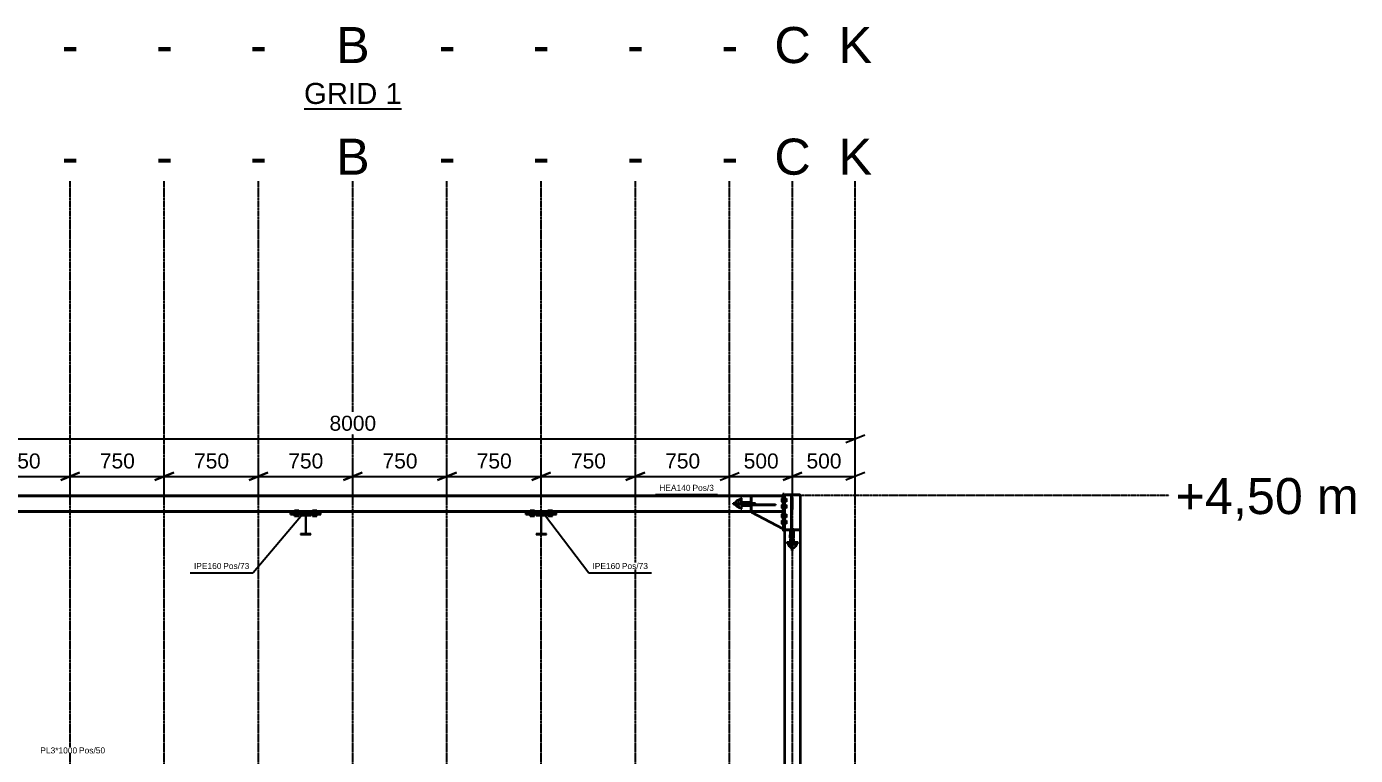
# Model space of a CAD drawing. Header units: millimetres. Extents: x -57554 to 16546, y 2142 to 98430.
# Drawn here: x -48266 to -37689, y 69517 to 75315 of the extents above; entities that cross this region are included whole.
import ezdxf

# ---------------------------------------------------------------- set-up
doc = ezdxf.new("R2010")
doc.units = ezdxf.units.MM
doc.linetypes.add('DXK_LINE_DOT3', pattern=[5.9187, 2.979, -0.9799, 0.9799, -0.9799])
doc.layers.add('S-Z2-A_TEXTUAL_ANNOTATION', color=7, linetype='Continuous')
doc.layers.add('S-Z23-A_DIMENSIONS', color=7, linetype='Continuous')
doc.styles.add('Arial', font='ARIAL.TTF', dxfattribs={"height": 0.2})

msp = doc.modelspace()

# ---------------------------------------------------------------- linework, layer by layer
at = {"color": 6, "linetype": 'Continuous'}
for p, q in [((-46058, 74662), (-45281, 74662)), ((-42571, 71525), (-42571, 71533)), ((-42546, 71533), (-42571, 71533)), ((-42571, 71501), (-42571, 71509)), ((-42562, 71525), (-42562, 71533)), ((-42562, 71501), (-42562, 71509)), ((-42550, 71525), (-42550, 71533)), ((-42550, 71501), (-42550, 71509)), ((-42546, 71525), (-42546, 71533)), ((-42546, 71501), (-42546, 71509)), ((-42543, 71525), (-42543, 71533)), ((-42518, 71533), (-42543, 71533)), ((-42543, 71501), (-42543, 71509)), ((-42534, 71525), (-42534, 71533)), ((-42534, 71501), (-42534, 71509)), ((-42522, 71525), (-42522, 71533)), ((-42522, 71501), (-42522, 71509)), ((-42517, 71533), (-42518, 71533)), ((-42518, 71525), (-42518, 71533)), ((-42518, 71501), (-42518, 71509)), ((-42517, 71525), (-42517, 71533)), ((-42517, 71501), (-42517, 71509)), ((-42514, 71525), (-42514, 71533)), ((-42490, 71533), (-42514, 71533)), ((-42514, 71501), (-42514, 71509)), ((-42505, 71525), (-42505, 71533)), ((-42505, 71501), (-42505, 71509)), ((-42493, 71525), (-42493, 71533)), ((-42493, 71501), (-42493, 71509)), ((-42490, 71525), (-42490, 71533)), ((-42490, 71501), (-42490, 71509)), ((-42256, 71561), (-42256, 71534)), ((-42246, 71561), (-42256, 71561)), ((-42256, 71547), (-42246, 71547)), ((-42256, 71534), (-42246, 71534)), ((-42256, 71511), (-42256, 71484)), ((-42246, 71511), (-42256, 71511)), ((-42228, 71561), (-42218, 71561)), ((-42228, 71547), (-42218, 71547)), ((-42218, 71534), (-42228, 71534)), ((-42228, 71511), (-42218, 71511)), ((-42218, 71561), (-42218, 71534)), ((-42218, 71511), (-42218, 71484)), ((-46133, 71454), (-46133, 71467)), ((-46133, 71467), (-46098, 71467)), ((-46133, 71421), (-46133, 71434)), ((-46133, 71421), (-46098, 71421)), ((-46124, 71454), (-46124, 71467)), ((-46124, 71421), (-46124, 71434)), ((-46107, 71454), (-46107, 71467)), ((-46107, 71421), (-46107, 71434)), ((-46098, 71454), (-46098, 71467)), ((-46098, 71421), (-46098, 71434)), ((-45991, 71454), (-45991, 71467)), ((-45991, 71467), (-45956, 71467)), ((-45991, 71421), (-45991, 71434)), ((-45991, 71421), (-45956, 71421)), ((-45982, 71454), (-45982, 71467)), ((-45982, 71421), (-45982, 71434)), ((-45965, 71454), (-45965, 71467)), ((-45965, 71421), (-45965, 71434)), ((-45956, 71454), (-45956, 71467)), ((-45956, 71421), (-45956, 71434)), ((-44258, 71454), (-44258, 71467)), ((-44258, 71467), (-44223, 71467)), ((-44258, 71421), (-44258, 71434)), ((-44258, 71421), (-44223, 71421)), ((-44249, 71454), (-44249, 71467)), ((-44249, 71421), (-44249, 71434)), ((-44232, 71454), (-44232, 71467)), ((-44232, 71421), (-44232, 71434)), ((-44223, 71454), (-44223, 71467)), ((-44223, 71421), (-44223, 71434)), ((-44116, 71454), (-44116, 71467)), ((-44116, 71467), (-44081, 71467)), ((-44116, 71421), (-44116, 71434)), ((-44116, 71421), (-44081, 71421)), ((-44107, 71454), (-44107, 71467)), ((-44107, 71421), (-44107, 71434)), ((-44090, 71454), (-44090, 71467)), ((-44090, 71421), (-44090, 71434)), ((-44081, 71454), (-44081, 71467)), ((-44081, 71421), (-44081, 71434)), ((-42546, 71501), (-42571, 71501)), ((-42518, 71501), (-42543, 71501)), ((-42518, 71501), (-42517, 71501)), ((-42490, 71501), (-42514, 71501)), ((-42256, 71497), (-42246, 71497)), ((-42256, 71484), (-42246, 71484)), ((-42256, 71436), (-42256, 71409)), ((-42246, 71436), (-42256, 71436)), ((-42256, 71422), (-42246, 71422)), ((-42256, 71409), (-42246, 71409)), ((-42228, 71497), (-42218, 71497)), ((-42218, 71484), (-42228, 71484)), ((-42228, 71436), (-42218, 71436)), ((-42228, 71422), (-42218, 71422)), ((-42218, 71409), (-42228, 71409)), ((-42218, 71436), (-42218, 71409)), ((-42256, 71386), (-42256, 71359)), ((-42256, 71386), (-42246, 71386)), ((-42256, 71372), (-42246, 71372)), ((-42256, 71359), (-42246, 71359)), ((-42228, 71386), (-42218, 71386)), ((-42228, 71372), (-42218, 71372)), ((-42218, 71359), (-42228, 71359)), ((-42218, 71386), (-42218, 71359)), ((-42190, 71300), (-42190, 71275)), ((-42190, 71300), (-42182, 71300)), ((-42190, 71296), (-42182, 71296)), ((-42166, 71300), (-42158, 71300)), ((-42166, 71296), (-42158, 71296)), ((-42158, 71300), (-42158, 71275)), ((-42190, 71284), (-42182, 71284)), ((-42190, 71275), (-42182, 71275)), ((-42190, 71247), (-42190, 71272)), ((-42190, 71272), (-42182, 71272)), ((-42190, 71271), (-42182, 71271)), ((-42190, 71268), (-42182, 71268)), ((-42190, 71255), (-42182, 71255)), ((-42190, 71247), (-42182, 71247)), ((-42190, 71243), (-42190, 71219)), ((-42190, 71243), (-42182, 71243)), ((-42190, 71240), (-42182, 71240)), ((-42190, 71228), (-42182, 71228)), ((-42190, 71219), (-42182, 71219)), ((-42166, 71284), (-42158, 71284)), ((-42166, 71275), (-42158, 71275)), ((-42166, 71272), (-42158, 71272)), ((-42166, 71271), (-42158, 71271)), ((-42166, 71268), (-42158, 71268)), ((-42166, 71255), (-42158, 71255)), ((-42166, 71247), (-42158, 71247)), ((-42166, 71243), (-42158, 71243)), ((-42166, 71240), (-42158, 71240)), ((-42166, 71228), (-42158, 71228)), ((-42166, 71219), (-42158, 71219)), ((-42158, 71272), (-42158, 71247)), ((-42158, 71243), (-42158, 71219))]:
    msp.add_line(p, q, dxfattribs=at)
at = {"color": 1, "linetype": 'DXK_LINE_DOT3'}
for p, q in [((-47920, 61587), (-47920, 74087)), ((-47170, 61587), (-47170, 74087)), ((-46420, 61587), (-46420, 74087)), ((-45670, 61587), (-45670, 74087)), ((-44920, 61587), (-44920, 74087)), ((-44170, 61587), (-44170, 74087)), ((-43420, 61587), (-43420, 74087)), ((-42670, 61587), (-42670, 74087)), ((-42170, 61587), (-42170, 74087)), ((-41670, 61587), (-41670, 74087)), ((-52170, 71587), (-39170, 71587))]:
    msp.add_line(p, q, dxfattribs=at)
at = {"color": 2, "linetype": 'Continuous'}
for p, q in [((-49093, 71587), (-42246, 71587)), ((-49093, 71579), (-42246, 71579)), ((-42641, 71517), (-42641, 71525)), ((-42628, 71525), (-42641, 71525)), ((-42641, 71517), (-42628, 71517)), ((-42628, 71521), (-42623, 71535)), ((-42628, 71525), (-42626, 71525)), ((-42628, 71517), (-42628, 71525)), ((-42623, 71506), (-42628, 71521)), ((-42628, 71517), (-42626, 71517)), ((-42623, 71535), (-42612, 71547)), ((-42619, 71534), (-42623, 71521)), ((-42623, 71521), (-42619, 71507)), ((-42612, 71494), (-42623, 71506)), ((-42622, 71517), (-42622, 71525)), ((-42622, 71525), (-42505, 71525)), ((-42622, 71517), (-42505, 71517)), ((-42608, 71545), (-42619, 71534)), ((-42619, 71507), (-42608, 71496)), ((-42612, 71547), (-42594, 71556)), ((-42592, 71553), (-42608, 71545)), ((-42599, 71525), (-42598, 71534)), ((-42598, 71507), (-42599, 71517)), ((-42598, 71534), (-42593, 71545)), ((-42593, 71496), (-42598, 71507)), ((-42594, 71556), (-42578, 71558)), ((-42593, 71545), (-42585, 71553)), ((-42578, 71555), (-42592, 71553)), ((-42591, 71556), (-42587, 71560)), ((-42587, 71560), (-42578, 71563)), ((-42585, 71553), (-42578, 71555)), ((-42578, 71563), (-42574, 71564)), ((-42578, 71525), (-42578, 71563)), ((-42578, 71558), (-42578, 71555)), ((-42578, 71525), (-42574, 71525)), ((-42574, 71517), (-42578, 71517)), ((-42578, 71517), (-42578, 71478)), ((-42574, 71525), (-42574, 71564)), ((-42574, 71478), (-42574, 71517)), ((-42574, 71509), (-42560, 71509)), ((-42560, 71509), (-42560, 71517)), ((-42560, 71517), (-42505, 71517)), ((-42560, 71509), (-42505, 71509)), ((-42464, 71525), (-42505, 71525)), ((-42505, 71517), (-42505, 71525)), ((-42505, 71517), (-42304, 71517)), ((-42505, 71509), (-42505, 71517)), ((-42505, 71517), (-42465, 71517)), ((-42505, 71509), (-42304, 71509)), ((-42500, 71525), (-42500, 71579)), ((-42500, 71463), (-42500, 71509)), ((-42492, 71525), (-42492, 71579)), ((-42492, 71463), (-42492, 71509)), ((-42465, 71517), (-42465, 71525)), ((-42464, 71517), (-42464, 71525)), ((-42304, 71517), (-42304, 71509)), ((-42236, 71597), (-42246, 71597)), ((-42246, 71597), (-42246, 71304)), ((-42246, 71579), (-42246, 71587)), ((-42236, 71597), (-42236, 71304)), ((-42228, 71587), (-42236, 71587)), ((-42236, 71587), (-42236, 68257)), ((-42231, 71587), (-42231, 71595)), ((-42231, 71595), (-42108, 71595)), ((-42228, 68257), (-42228, 71587)), ((-42228, 71587), (-42182, 71587)), ((-42174, 71587), (-42182, 71587)), ((-42182, 71587), (-42182, 71230)), ((-42174, 71587), (-42112, 71587)), ((-42174, 71230), (-42174, 71587)), ((-42166, 71568), (-42174, 71568)), ((-42174, 71568), (-42174, 71473)), ((-42166, 71473), (-42166, 71568)), ((-42103, 71587), (-42112, 71587)), ((-42112, 71587), (-42112, 68257)), ((-42108, 71595), (-42108, 71587)), ((-42103, 68257), (-42103, 71587)), ((-49093, 71463), (-42246, 71463)), ((-49093, 71454), (-46166, 71454)), ((-46166, 71444), (-46166, 71454)), ((-46166, 71454), (-45924, 71454)), ((-46166, 71444), (-45924, 71444)), ((-46166, 71434), (-46166, 71444)), ((-46166, 71444), (-45924, 71444)), ((-46166, 71434), (-46086, 71434)), ((-46086, 71434), (-46086, 71427)), ((-46004, 71434), (-46086, 71434)), ((-46086, 71427), (-46047, 71427)), ((-46047, 71427), (-46047, 71281)), ((-46042, 71281), (-46042, 71427)), ((-46042, 71427), (-46004, 71427)), ((-46004, 71427), (-46004, 71434)), ((-46004, 71434), (-45924, 71434)), ((-45924, 71454), (-44291, 71454)), ((-45924, 71444), (-45924, 71454)), ((-45924, 71434), (-45924, 71444)), ((-44291, 71444), (-44291, 71454)), ((-44291, 71454), (-44049, 71454)), ((-44291, 71434), (-44291, 71444)), ((-44291, 71444), (-44049, 71444)), ((-44291, 71444), (-44049, 71444)), ((-44291, 71434), (-44211, 71434)), ((-44211, 71434), (-44211, 71427)), ((-44129, 71434), (-44211, 71434)), ((-44211, 71427), (-44172, 71427)), ((-44172, 71427), (-44172, 71281)), ((-44167, 71281), (-44167, 71427)), ((-44167, 71427), (-44129, 71427)), ((-44129, 71434), (-44049, 71434)), ((-44129, 71427), (-44129, 71434)), ((-44049, 71454), (-42246, 71454)), ((-44049, 71444), (-44049, 71454)), ((-44049, 71434), (-44049, 71444)), ((-42594, 71485), (-42612, 71494)), ((-42608, 71496), (-42592, 71488)), ((-42578, 71483), (-42594, 71485)), ((-42585, 71488), (-42593, 71496)), ((-42592, 71488), (-42578, 71486)), ((-42587, 71481), (-42591, 71485)), ((-42578, 71478), (-42587, 71481)), ((-42578, 71486), (-42585, 71488)), ((-42578, 71483), (-42578, 71486)), ((-42578, 71478), (-42574, 71478)), ((-42496, 71454), (-42492, 71454)), ((-42496, 71447), (-42496, 71454)), ((-42250, 71316), (-42496, 71447)), ((-42492, 71454), (-42246, 71324)), ((-42246, 71454), (-42246, 71463)), ((-42174, 71473), (-42166, 71473)), ((-42246, 71324), (-42250, 71316)), ((-42236, 71304), (-42246, 71304)), ((-42228, 71317), (-42182, 71317)), ((-42228, 71309), (-42182, 71309)), ((-42174, 71325), (-42166, 71325)), ((-42174, 71325), (-42166, 71325)), ((-42166, 71325), (-42166, 71285)), ((-42166, 71317), (-42112, 71317)), ((-42166, 71309), (-42112, 71309)), ((-46047, 71281), (-46086, 71281)), ((-46086, 71281), (-46086, 71274)), ((-46086, 71274), (-46004, 71274)), ((-46004, 71281), (-46042, 71281)), ((-46004, 71274), (-46004, 71281)), ((-44172, 71281), (-44211, 71281)), ((-44211, 71281), (-44211, 71274)), ((-44211, 71274), (-44129, 71274)), ((-44129, 71281), (-44167, 71281)), ((-44129, 71274), (-44129, 71281)), ((-42212, 71212), (-42213, 71216)), ((-42213, 71216), (-42174, 71216)), ((-42209, 71203), (-42212, 71212)), ((-42212, 71212), (-42174, 71212)), ((-42205, 71198), (-42209, 71203)), ((-42205, 71195), (-42207, 71212)), ((-42196, 71178), (-42205, 71195)), ((-42202, 71205), (-42204, 71212)), ((-42204, 71212), (-42202, 71197)), ((-42194, 71197), (-42202, 71205)), ((-42202, 71197), (-42194, 71181)), ((-42183, 71192), (-42194, 71197)), ((-42174, 71190), (-42183, 71192)), ((-42182, 71216), (-42182, 71230)), ((-42182, 71230), (-42174, 71230)), ((-42174, 71216), (-42174, 71285)), ((-42174, 71285), (-42166, 71285)), ((-42174, 71212), (-42174, 71216)), ((-42174, 71167), (-42174, 71212)), ((-42166, 71167), (-42166, 71285)), ((-42166, 71212), (-42166, 71216)), ((-42166, 71216), (-42126, 71216)), ((-42166, 71212), (-42127, 71212)), ((-42156, 71192), (-42166, 71190)), ((-42145, 71197), (-42156, 71192)), ((-42137, 71205), (-42145, 71197)), ((-42145, 71181), (-42137, 71197)), ((-42134, 71195), (-42143, 71178)), ((-42135, 71212), (-42137, 71205)), ((-42137, 71197), (-42135, 71212)), ((-42135, 71212), (-42132, 71212)), ((-42132, 71212), (-42134, 71195)), ((-42130, 71203), (-42134, 71198)), ((-42127, 71212), (-42130, 71203)), ((-42127, 71212), (-42126, 71216)), ((-42184, 71166), (-42196, 71178)), ((-42194, 71181), (-42183, 71170)), ((-42170, 71162), (-42184, 71166)), ((-42183, 71170), (-42170, 71166)), ((-42174, 71167), (-42166, 71167)), ((-42174, 71162), (-42174, 71163)), ((-42174, 71162), (-42166, 71162)), ((-42174, 71148), (-42174, 71162)), ((-42174, 71148), (-42166, 71148)), ((-42170, 71166), (-42156, 71170)), ((-42155, 71166), (-42170, 71162)), ((-42166, 71162), (-42166, 71163)), ((-42166, 71148), (-42166, 71162)), ((-42156, 71170), (-42145, 71181)), ((-42143, 71178), (-42155, 71166))]:
    msp.add_line(p, q, dxfattribs=at)
at = {"layer": 'S-Z23-A_DIMENSIONS'}
for p, q in [((-41670, 71637), (-41670, 72162)), ((-49670, 72037), (-41670, 72037)), ((-41745, 72007), (-41595, 72067)), ((-47920, 71637), (-47920, 71862)), ((-47920, 71637), (-47920, 71862)), ((-47170, 71637), (-47170, 71862)), ((-47170, 71637), (-47170, 71862)), ((-46420, 71637), (-46420, 71862)), ((-46420, 71637), (-46420, 71862)), ((-45670, 71637), (-45670, 71862)), ((-45670, 71637), (-45670, 71862)), ((-44920, 71637), (-44920, 71862)), ((-44920, 71637), (-44920, 71862)), ((-44170, 71637), (-44170, 71862)), ((-44170, 71637), (-44170, 71862)), ((-43420, 71637), (-43420, 71862)), ((-43420, 71637), (-43420, 71862)), ((-42670, 71637), (-42670, 71862)), ((-42670, 71637), (-42670, 71862)), ((-42170, 71637), (-42170, 71862)), ((-42170, 71637), (-42170, 71862)), ((-41670, 71637), (-41670, 71862)), ((-48670, 71737), (-47920, 71737)), ((-47995, 71707), (-47845, 71767)), ((-47845, 71767), (-47995, 71707)), ((-47920, 71737), (-47170, 71737)), ((-47095, 71767), (-47245, 71707)), ((-47245, 71707), (-47095, 71767)), ((-47170, 71737), (-46420, 71737)), ((-46345, 71767), (-46495, 71707)), ((-46495, 71707), (-46345, 71767)), ((-46420, 71737), (-45670, 71737)), ((-45595, 71767), (-45745, 71707)), ((-45745, 71707), (-45595, 71767)), ((-45670, 71737), (-44920, 71737)), ((-44845, 71767), (-44995, 71707)), ((-44995, 71707), (-44845, 71767)), ((-44920, 71737), (-44170, 71737)), ((-44095, 71767), (-44245, 71707)), ((-44245, 71707), (-44095, 71767)), ((-44170, 71737), (-43420, 71737)), ((-43495, 71707), (-43345, 71767)), ((-43345, 71767), (-43495, 71707)), ((-43420, 71737), (-42670, 71737)), ((-42745, 71707), (-42595, 71767)), ((-42670, 71737), (-42170, 71737)), ((-42095, 71767), (-42245, 71707)), ((-42170, 71737), (-41670, 71737)), ((-41595, 71767), (-41745, 71707))]:
    msp.add_line(p, q, dxfattribs=at)

# ---------------------------------------------------------------- texts
at = {"color": 5, "linetype": 'Continuous', "style": 'Arial'}
for s, height, p in [('C', 287, (-42314, 75025)), ('B', 287, (-45803, 75025)), ('K', 287, (-41803, 75025)), ('-', 287, (-47986, 75025)), ('-', 287, (-47236, 75025)), ('-', 287, (-46486, 75025)), ('-', 287, (-44986, 75025)), ('-', 287, (-44236, 75025)), ('-', 287, (-43486, 75025)), ('-', 287, (-42736, 75025)), ('B', 287, (-45803, 74137)), ('C', 287, (-42314, 74137)), ('K', 287, (-41803, 74137)), ('-', 287, (-47986, 74137)), ('-', 287, (-47236, 74137)), ('-', 287, (-46486, 74137)), ('-', 287, (-44986, 74137)), ('-', 287, (-44236, 74137)), ('-', 287, (-43486, 74137)), ('-', 287, (-42736, 74137)), ('+4,50 m', 286.5, (-39120, 71437))]:
    msp.add_text(s, height=height, dxfattribs=at).set_placement(p)

# ---------------------------------------------------------------- wipeouts: each hides what was drawn before it
for points in [[(-46716, 71000), (-46716, 71050), (-46934, 71050), (-46934, 71000)], [(-43543, 71000), (-43543, 71050), (-43762, 71050), (-43762, 71000)]]:
    msp.add_wipeout(points).dxf.layer = 'S-Z2-A_TEXTUAL_ANNOTATION'

# ---------------------------------------------------------------- next in the draw order: linework, layer by layer
at = {"layer": 'S-Z2-A_TEXTUAL_ANNOTATION'}
msp.add_line((-44145, 71434), (-43792, 70970), dxfattribs=at)

# ---------------------------------------------------------------- next in the draw order: wipeouts: each hides what was drawn before it
at = {"color": 0, "linetype": 'Continuous'}
msp.add_wipeout([(-45281, 74700), (-45281, 74875), (-46058, 74875), (-46058, 74700)], dxfattribs=at)
for points, layer in [([(-42981, 71622), (-42981, 71672), (-43230, 71672), (-43230, 71622)], 'S-Z2-A_TEXTUAL_ANNOTATION'), ([(-46493, 71000), (-46493, 71050), (-46701, 71050), (-46701, 71000)], 'S-Z2-A_TEXTUAL_ANNOTATION'), ([(-43321, 71000), (-43321, 71050), (-43528, 71050), (-43528, 71000)], 'S-Z2-A_TEXTUAL_ANNOTATION'), ([(-47864, 69533), (-47864, 69583), (-48157, 69583), (-48157, 69533)], 'S-Z2-A_TEXTUAL_ANNOTATION'), ([(-45459, 72075), (-45459, 72250), (-45880, 72250), (-45880, 72075)], 'S-Z23-A_DIMENSIONS'), ([(-48131, 71775), (-48131, 71950), (-48458, 71950), (-48458, 71775)], 'S-Z23-A_DIMENSIONS'), ([(-47381, 71775), (-47381, 71950), (-47708, 71950), (-47708, 71775)], 'S-Z23-A_DIMENSIONS'), ([(-46631, 71775), (-46631, 71950), (-46958, 71950), (-46958, 71775)], 'S-Z23-A_DIMENSIONS'), ([(-45881, 71775), (-45881, 71950), (-46208, 71950), (-46208, 71775)], 'S-Z23-A_DIMENSIONS'), ([(-45131, 71775), (-45131, 71950), (-45458, 71950), (-45458, 71775)], 'S-Z23-A_DIMENSIONS'), ([(-44381, 71775), (-44381, 71950), (-44708, 71950), (-44708, 71775)], 'S-Z23-A_DIMENSIONS'), ([(-43631, 71775), (-43631, 71950), (-43958, 71950), (-43958, 71775)], 'S-Z23-A_DIMENSIONS'), ([(-42881, 71775), (-42881, 71950), (-43208, 71950), (-43208, 71775)], 'S-Z23-A_DIMENSIONS'), ([(-42256, 71775), (-42256, 71950), (-42583, 71950), (-42583, 71775)], 'S-Z23-A_DIMENSIONS')]:
    msp.add_wipeout(points).dxf.layer = layer

# ---------------------------------------------------------------- next in the draw order: linework, layer by layer
at = {"layer": 'S-Z2-A_TEXTUAL_ANNOTATION'}
for p, q in [((-46069, 71434), (-46463, 70970)), ((-46964, 70970), (-46463, 70970)), ((-43792, 70970), (-43291, 70970))]:
    msp.add_line(p, q, dxfattribs=at)
at = {"layer": 'S-Z23-A_DIMENSIONS'}
for p, q in [((-42745, 71707), (-42595, 71767)), ((-42245, 71707), (-42095, 71767))]:
    msp.add_line(p, q, dxfattribs=at)

# ---------------------------------------------------------------- next in the draw order: texts
at = {"color": 7, "linetype": 'Continuous', "style": 'Arial'}
msp.add_text('GRID 1', height=167.1, dxfattribs=at).set_placement((-46058, 74700))
at = {"layer": 'S-Z2-A_TEXTUAL_ANNOTATION', "style": 'Arial'}
for s, p in [('IPE160', (-46934, 71000)), ('Pos/73', (-46701, 71000)), ('IPE160', (-43762, 71000)), ('Pos/73', (-43528, 71000))]:
    msp.add_text(s, height=47.8, dxfattribs=at).set_placement(p)
at = {"layer": 'S-Z23-A_DIMENSIONS', "style": 'Arial'}
for s, p in [('8000', (-45855, 72100)), ('750', (-48433, 71800)), ('750', (-47683, 71800)), ('750', (-46933, 71800)), ('750', (-46183, 71800)), ('750', (-45433, 71800)), ('750', (-44683, 71800)), ('750', (-43933, 71800)), ('750', (-43183, 71800)), ('500', (-42558, 71800))]:
    msp.add_text(s, height=119.4, dxfattribs=at).set_placement(p)

# ---------------------------------------------------------------- next in the draw order: wipeouts: each hides what was drawn before it
msp.add_wipeout([(-47641, 69533), (-47641, 69583), (-47849, 69583), (-47849, 69533)]).dxf.layer = 'S-Z2-A_TEXTUAL_ANNOTATION'

# ---------------------------------------------------------------- next in the draw order: texts
at = {"layer": 'S-Z2-A_TEXTUAL_ANNOTATION', "style": 'Arial'}
for s, p in [('PL3*1000', (-48157, 69533)), ('Pos/50', (-47849, 69533))]:
    msp.add_text(s, height=47.8, dxfattribs=at).set_placement(p)

# ---------------------------------------------------------------- next in the draw order: wipeouts: each hides what was drawn before it
for points, layer in [([(-42796, 71622), (-42796, 71672), (-42966, 71672), (-42966, 71622)], 'S-Z2-A_TEXTUAL_ANNOTATION'), ([(-41756, 71775), (-41756, 71950), (-42083, 71950), (-42083, 71775)], 'S-Z23-A_DIMENSIONS')]:
    msp.add_wipeout(points).dxf.layer = layer

# ---------------------------------------------------------------- next in the draw order: linework, layer by layer
at = {"layer": 'S-Z2-A_TEXTUAL_ANNOTATION'}
msp.add_line((-43260, 71592), (-42766, 71592), dxfattribs=at)

# ---------------------------------------------------------------- next in the draw order: texts
at = {"layer": 'S-Z2-A_TEXTUAL_ANNOTATION', "style": 'Arial'}
for s, p in [('HEA140', (-43230, 71622)), ('Pos/3', (-42966, 71622))]:
    msp.add_text(s, height=47.8, dxfattribs=at).set_placement(p)
at = {"layer": 'S-Z23-A_DIMENSIONS', "style": 'Arial'}
msp.add_text('500', height=119.4, dxfattribs=at).set_placement((-42058, 71800))

doc.saveas('drawing.dxf')
